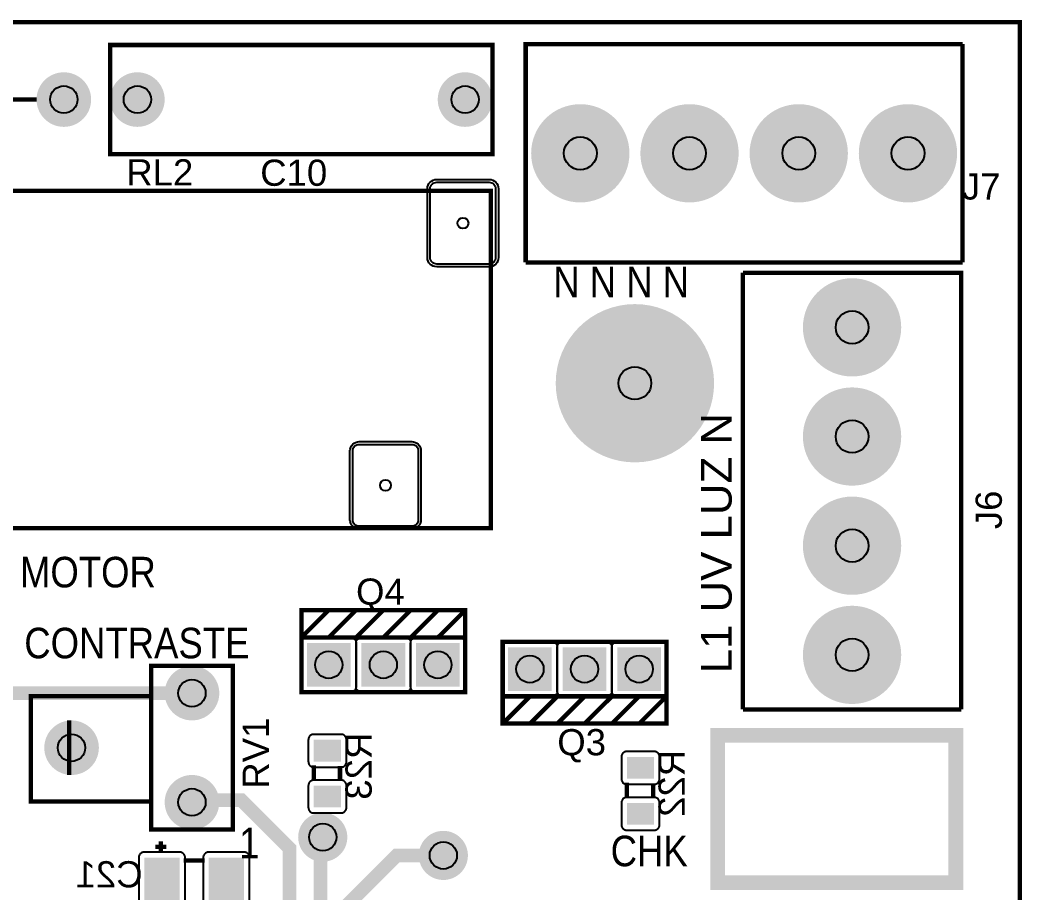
# Model space of a CAD drawing. Header units: inches. Extents: x -2.14 to 2.14, y -2.06 to 2.06.
# Drawn here: x 0.309 to 2.144, y 0.458 to 2.057 of the extents above; entities that cross this region are included whole.
import ezdxf

# ---------------------------------------------------------------- set-up
doc = ezdxf.new("R2010")
doc.units = ezdxf.units.IN
doc.layers.get('0').update_dxf_attribs({"linetype": 'CONTINUOUS'})

# ---------------------------------------------------------------- blocks, each defined once
blk = doc.blocks.new('RPAD')
blk.add_trace([(-0.5, -0.5), (-0.5, 0.5), (0.5, -0.5), (0.5, 0.5)])
blk = doc.blocks.new('EPAD')
at = {"const_width": 0.5}
blk.add_lwpolyline([(-0.25, 0, 1), (0.25, 0, 1)], format="xyb", close=True, dxfattribs=at)

msp = doc.modelspace()

# ---------------------------------------------------------------- linework, layer by layer
for points, const_width in [([(-1.978346, -2.05315), (2.139764, -2.05315), (2.139764, 2.05315), (-1.978346, 2.05315), (-1.978346, -2.05315)], 0.008), ([(-1.978346, -2.05315), (2.139764, -2.05315), (2.139764, 2.05315), (-1.978346, 2.05315), (-1.978346, -2.05315)], 0.008), ([(-1.978346, -2.05315), (2.139764, -2.05315), (2.139764, 2.05315), (-1.978346, 2.05315), (-1.978346, -2.05315)], 0.008), ([(0.474016, 1.811417), (1.174016, 1.811417), (1.174016, 2.011417), (0.474016, 2.011417), (0.474016, 1.811417)], 0.008), ([(0.474016, 1.811417), (1.174016, 1.811417), (1.174016, 2.011417), (0.474016, 2.011417), (0.474016, 1.811417)], 0.008), ([(0.474016, 1.811417), (1.174016, 1.811417), (1.174016, 2.011417), (0.474016, 2.011417), (0.474016, 1.811417)], 0.008), ([(1.235039, 1.612992), (1.235039, 2.012992), (2.035039, 2.012992)], 0.008), ([(1.235039, 1.612992), (1.235039, 2.012992), (2.035039, 2.012992)], 0.008), ([(1.235039, 1.612992), (1.235039, 2.012992), (2.035039, 2.012992)], 0.008), ([(2.035039, 1.612992), (2.035039, 2.012992)], 0.008), ([(2.035039, 1.612992), (2.035039, 2.012992)], 0.008), ([(2.035039, 1.612992), (2.035039, 2.012992)], 0.008), ([(0.33937, 1.911417), (0.28937, 1.911417)], 0.008), ([(0.33937, 1.911417), (0.28937, 1.911417)], 0.008), ([(0.33937, 1.911417), (0.28937, 1.911417)], 0.008), ([(-0.009843, 1.125984), (1.17126, 1.125984), (1.17126, 1.744094), (-0.009843, 1.744094), (-0.009843, 1.125984)], 0.008), ([(-0.009843, 1.125984), (1.17126, 1.125984), (1.17126, 1.744094), (-0.009843, 1.744094), (-0.009843, 1.125984)], 0.008), ([(-0.009843, 1.125984), (1.17126, 1.125984), (1.17126, 1.744094), (-0.009843, 1.744094), (-0.009843, 1.125984)], 0.008), ([(2.035039, 1.612992), (1.235039, 1.612992)], 0.008), ([(2.035039, 1.612992), (1.235039, 1.612992)], 0.008), ([(2.035039, 1.612992), (1.235039, 1.612992)], 0.008), ([(1.632677, 1.594094), (2.032677, 1.594094), (2.032677, 0.794094)], 0.008), ([(1.632677, 0.794094), (1.632677, 1.594094)], 0.008), ([(1.632677, 1.594094), (2.032677, 1.594094), (2.032677, 0.794094)], 0.008), ([(1.632677, 0.794094), (1.632677, 1.594094)], 0.008), ([(1.632677, 1.594094), (2.032677, 1.594094), (2.032677, 0.794094)], 0.008), ([(1.632677, 0.794094), (1.632677, 1.594094)], 0.008), ([(0.824409, 0.925984), (0.824409, 0.975984), (1.124409, 0.975984), (1.124409, 0.925984)], 0.008), ([(0.824409, 0.925984), (0.874409, 0.975984)], 0.008), ([(0.824409, 0.925984), (0.824409, 0.975984), (1.124409, 0.975984), (1.124409, 0.925984)], 0.008), ([(0.824409, 0.925984), (0.874409, 0.975984)], 0.008), ([(0.824409, 0.925984), (0.824409, 0.975984), (1.124409, 0.975984), (1.124409, 0.925984)], 0.008), ([(0.824409, 0.925984), (0.874409, 0.975984)], 0.008), ([(0.874409, 0.925984), (0.924409, 0.975984)], 0.008), ([(0.874409, 0.925984), (0.924409, 0.975984)], 0.008), ([(0.874409, 0.925984), (0.924409, 0.975984)], 0.008), ([(0.924409, 0.925984), (0.974409, 0.975984)], 0.008), ([(0.924409, 0.925984), (0.974409, 0.975984)], 0.008), ([(0.924409, 0.925984), (0.974409, 0.975984)], 0.008), ([(0.974409, 0.925984), (1.024409, 0.975984)], 0.008), ([(0.974409, 0.925984), (1.024409, 0.975984)], 0.008), ([(0.974409, 0.925984), (1.024409, 0.975984)], 0.008), ([(1.024409, 0.925984), (1.074409, 0.975984)], 0.008), ([(1.024409, 0.925984), (1.074409, 0.975984)], 0.008), ([(1.024409, 0.925984), (1.074409, 0.975984)], 0.008), ([(1.074409, 0.925984), (1.124409, 0.975984)], 0.008), ([(1.074409, 0.925984), (1.124409, 0.975984)], 0.008), ([(1.074409, 0.925984), (1.124409, 0.975984)], 0.008), ([(0.824409, 0.825984), (1.124409, 0.825984), (1.124409, 0.925984), (0.824409, 0.925984), (0.824409, 0.825984)], 0.008), ([(0.824409, 0.825984), (1.124409, 0.825984), (1.124409, 0.925984), (0.824409, 0.925984), (0.824409, 0.825984)], 0.008), ([(0.824409, 0.825984), (1.124409, 0.825984), (1.124409, 0.925984), (0.824409, 0.925984), (0.824409, 0.825984)], 0.008), ([(1.192913, 0.81811), (1.492913, 0.81811), (1.492913, 0.91811), (1.192913, 0.91811), (1.192913, 0.81811)], 0.008), ([(1.192913, 0.81811), (1.492913, 0.81811), (1.492913, 0.91811), (1.192913, 0.91811), (1.192913, 0.81811)], 0.008), ([(1.192913, 0.81811), (1.492913, 0.81811), (1.492913, 0.91811), (1.192913, 0.91811), (1.192913, 0.81811)], 0.008), ([(0.549016, 0.574016), (0.699016, 0.574016), (0.699016, 0.874016), (0.549016, 0.874016), (0.549016, 0.574016)], 0.008), ([(0.549016, 0.574016), (0.699016, 0.574016), (0.699016, 0.874016), (0.549016, 0.874016), (0.549016, 0.574016)], 0.008), ([(0.549016, 0.574016), (0.699016, 0.574016), (0.699016, 0.874016), (0.549016, 0.874016), (0.549016, 0.574016)], 0.008), ([(-1.009843, 0.48622), (-0.672047, 0.824016), (0.624016, 0.824016)], 0.025), ([(0.32874, 0.625591), (0.549213, 0.625591), (0.549213, 0.818504), (0.32874, 0.818504), (0.32874, 0.625591)], 0.008), ([(0.32874, 0.625591), (0.549213, 0.625591), (0.549213, 0.818504), (0.32874, 0.818504), (0.32874, 0.625591)], 0.008), ([(0.32874, 0.625591), (0.549213, 0.625591), (0.549213, 0.818504), (0.32874, 0.818504), (0.32874, 0.625591)], 0.008), ([(1.492913, 0.81811), (1.492913, 0.76811), (1.192913, 0.76811), (1.192913, 0.81811)], 0.008), ([(1.242913, 0.81811), (1.192913, 0.76811)], 0.008), ([(1.492913, 0.81811), (1.492913, 0.76811), (1.192913, 0.76811), (1.192913, 0.81811)], 0.008), ([(1.242913, 0.81811), (1.192913, 0.76811)], 0.008), ([(1.492913, 0.81811), (1.492913, 0.76811), (1.192913, 0.76811), (1.192913, 0.81811)], 0.008), ([(1.242913, 0.81811), (1.192913, 0.76811)], 0.008), ([(1.292913, 0.81811), (1.242913, 0.76811)], 0.008), ([(1.292913, 0.81811), (1.242913, 0.76811)], 0.008), ([(1.292913, 0.81811), (1.242913, 0.76811)], 0.008), ([(1.342913, 0.81811), (1.292913, 0.76811)], 0.008), ([(1.342913, 0.81811), (1.292913, 0.76811)], 0.008), ([(1.342913, 0.81811), (1.292913, 0.76811)], 0.008), ([(1.392913, 0.81811), (1.342913, 0.76811)], 0.008), ([(1.392913, 0.81811), (1.342913, 0.76811)], 0.008), ([(1.392913, 0.81811), (1.342913, 0.76811)], 0.008), ([(1.442913, 0.81811), (1.392913, 0.76811)], 0.008), ([(1.442913, 0.81811), (1.392913, 0.76811)], 0.008), ([(1.442913, 0.81811), (1.392913, 0.76811)], 0.008), ([(1.492913, 0.81811), (1.442913, 0.76811)], 0.008), ([(1.492913, 0.81811), (1.442913, 0.76811)], 0.008), ([(1.492913, 0.81811), (1.442913, 0.76811)], 0.008), ([(1.632677, 0.794094), (2.032677, 0.794094)], 0.008), ([(1.632677, 0.794094), (2.032677, 0.794094)], 0.008), ([(1.632677, 0.794094), (2.032677, 0.794094)], 0.008), ([(0.399016, 0.674016), (0.399016, 0.774016)], 0.008), ([(0.399016, 0.674016), (0.399016, 0.774016)], 0.008), ([(0.399016, 0.674016), (0.399016, 0.774016)], 0.008), ([(1.586654, 0.47685), (2.022654, 0.47685), (2.022654, 0.74685), (1.586654, 0.74685), (1.586654, 0.47685)], 0.027), ([(1.586654, 0.47685), (2.022654, 0.47685), (2.022654, 0.74685), (1.586654, 0.74685), (1.586654, 0.47685)], 0.027), ([(1.586654, 0.47685), (2.022654, 0.47685), (2.022654, 0.74685), (1.586654, 0.74685), (1.586654, 0.47685)], 0.027), ([(0.847047, 0.663504), (0.847047, 0.691504)], 0.008), ([(0.847047, 0.663504), (0.847047, 0.691504)], 0.008), ([(0.847047, 0.663504), (0.847047, 0.691504)], 0.008), ([(0.895047, 0.663504), (0.895047, 0.690504)], 0.008), ([(0.895047, 0.663504), (0.895047, 0.690504)], 0.008), ([(0.895047, 0.663504), (0.895047, 0.690504)], 0.008), ([(1.420276, 0.632008), (1.420276, 0.660008)], 0.008), ([(1.420276, 0.632008), (1.420276, 0.660008)], 0.008), ([(1.420276, 0.632008), (1.420276, 0.660008)], 0.008), ([(1.468276, 0.632008), (1.468276, 0.659008)], 0.008), ([(1.468276, 0.632008), (1.468276, 0.659008)], 0.008), ([(1.468276, 0.632008), (1.468276, 0.659008)], 0.008), ([(-0.383071, -0.106693), (-0.383071, 0.065748), (-0.231992, 0.216827), (0.693204, 0.216827), (0.802704, 0.326326), (0.802704, 0.539816), (0.714567, 0.627953), (0.627953, 0.627953), (0.624016, 0.624016)], 0.025), ([(0.116929, -0.106693), (0.116929, -0.009055), (0.277559, 0.151575), (0.690944, 0.151575), (0.859268, 0.319898), (0.859268, 0.555884), (0.863435, 0.560051)], 0.025), ([(0.567008, 0.532598), (0.567008, 0.552598)], 0.008), ([(0.567008, 0.532598), (0.567008, 0.552598)], 0.008), ([(0.567008, 0.532598), (0.567008, 0.552598)], 0.008), ([(1.084268, 0.526717), (0.999158, 0.526717), (0.90748, 0.435039), (0.90748, 0.30618), (0.698852, 0.097551), (0.315519, 0.097551), (0.216929, -0.001038), (0.216929, -0.106693)], 0.025), ([(0.577008, 0.542598), (0.557008, 0.542598)], 0.008), ([(0.577008, 0.542598), (0.557008, 0.542598)], 0.008), ([(0.577008, 0.542598), (0.557008, 0.542598)], 0.008), ([(0.647008, 0.517598), (0.609008, 0.517598)], 0.008), ([(0.647008, 0.517598), (0.609008, 0.517598)], 0.008), ([(0.647008, 0.517598), (0.609008, 0.517598)], 0.008)]:
    msp.add_lwpolyline(points, dxfattribs=dict(const_width=const_width))
for points in [[(1.072079, 1.765039), (1.168079, 1.765039), (1.171555, 1.764701), (1.174769, 1.763728), (1.17766, 1.762182), (1.180165, 1.760125), (1.182221, 1.75762), (1.183767, 1.75473), (1.184741, 1.751515), (1.185079, 1.748039), (1.185079, 1.622039), (1.184741, 1.618563), (1.183767, 1.615349), (1.182221, 1.612458), (1.180165, 1.609954), (1.17766, 1.607897), (1.174769, 1.606351), (1.171555, 1.605378), (1.168079, 1.605039), (1.072079, 1.605039), (1.068603, 1.605378), (1.065389, 1.606351), (1.062498, 1.607897), (1.059993, 1.609954), (1.057936, 1.612458), (1.05639, 1.615349), (1.055417, 1.618563), (1.055079, 1.622039), (1.055079, 1.748039), (1.055417, 1.751515), (1.05639, 1.75473), (1.057936, 1.75762), (1.059993, 1.760125), (1.062498, 1.762182), (1.065389, 1.763728), (1.068603, 1.764701), (1.072079, 1.765039)], [(1.072079, 1.760039), (1.168079, 1.760039), (1.170532, 1.759801), (1.172802, 1.759114), (1.174842, 1.758022), (1.17661, 1.75657), (1.178061, 1.754802), (1.179153, 1.752762), (1.17984, 1.750493), (1.180079, 1.748039), (1.180079, 1.622039), (1.17984, 1.619586), (1.179153, 1.617317), (1.178061, 1.615276), (1.17661, 1.613508), (1.174842, 1.612056), (1.172802, 1.610965), (1.170532, 1.610278), (1.168079, 1.610039), (1.072079, 1.610039), (1.069625, 1.610278), (1.067356, 1.610965), (1.065316, 1.612056), (1.063548, 1.613508), (1.062096, 1.615276), (1.061005, 1.617317), (1.060318, 1.619586), (1.060079, 1.622039), (1.060079, 1.748039), (1.060318, 1.750493), (1.061005, 1.752762), (1.062096, 1.754802), (1.063548, 1.75657), (1.065316, 1.758022), (1.067356, 1.759114), (1.069625, 1.759801), (1.072079, 1.760039)], [(0.930346, 1.284724), (1.026346, 1.284724), (1.029822, 1.284386), (1.033037, 1.283413), (1.035928, 1.281867), (1.038432, 1.27981), (1.040489, 1.277306), (1.042035, 1.274415), (1.043008, 1.2712), (1.043346, 1.267724), (1.043346, 1.141724), (1.043008, 1.138248), (1.042035, 1.135034), (1.040489, 1.132143), (1.038432, 1.129639), (1.035928, 1.127582), (1.033037, 1.126036), (1.029822, 1.125063), (1.026346, 1.124724), (0.930346, 1.124724), (0.92687, 1.125063), (0.923656, 1.126036), (0.920765, 1.127582), (0.918261, 1.129639), (0.916204, 1.132143), (0.914658, 1.135034), (0.913685, 1.138248), (0.913346, 1.141724), (0.913346, 1.267724), (0.913685, 1.2712), (0.914658, 1.274415), (0.916204, 1.277306), (0.918261, 1.27981), (0.920765, 1.281867), (0.923656, 1.283413), (0.92687, 1.284386), (0.930346, 1.284724)], [(0.930346, 1.279724), (1.026346, 1.279724), (1.0288, 1.279486), (1.031069, 1.278799), (1.033109, 1.277707), (1.034878, 1.276256), (1.036329, 1.274487), (1.03742, 1.272447), (1.038107, 1.270178), (1.038346, 1.267724), (1.038346, 1.141724), (1.038107, 1.139271), (1.03742, 1.137002), (1.036329, 1.134961), (1.034878, 1.133193), (1.033109, 1.131741), (1.031069, 1.13065), (1.0288, 1.129963), (1.026346, 1.129724), (0.930346, 1.129724), (0.927893, 1.129963), (0.925624, 1.13065), (0.923583, 1.131741), (0.921815, 1.133193), (0.920364, 1.134961), (0.919272, 1.137002), (0.918585, 1.139271), (0.918346, 1.141724), (0.918346, 1.267724), (0.918585, 1.270178), (0.919272, 1.272447), (0.920364, 1.274487), (0.921815, 1.276256), (0.923583, 1.277707), (0.925624, 1.278799), (0.927893, 1.279486), (0.930346, 1.279724)], [(0.834409, 0.925984), (0.914409, 0.925984), (0.915449, 0.925934), (0.916454, 0.925785), (0.917421, 0.925543), (0.918345, 0.925213), (0.919221, 0.924798), (0.920045, 0.924303), (0.920813, 0.923734), (0.921519, 0.923094), (0.922159, 0.922387), (0.922728, 0.92162), (0.923223, 0.920796), (0.923638, 0.91992), (0.923969, 0.918996), (0.924211, 0.918029), (0.924359, 0.917024), (0.924409, 0.915984), (0.924409, 0.835984), (0.924359, 0.834945), (0.924211, 0.83394), (0.923969, 0.832973), (0.923638, 0.832049), (0.923223, 0.831172), (0.922728, 0.830348), (0.922159, 0.829581), (0.921519, 0.828875), (0.920813, 0.828235), (0.920045, 0.827665), (0.919221, 0.82717), (0.918345, 0.826756), (0.917421, 0.826425), (0.916454, 0.826183), (0.915449, 0.826035), (0.914409, 0.825984), (0.834409, 0.825984), (0.83337, 0.826035), (0.832365, 0.826183), (0.831398, 0.826425), (0.830474, 0.826756), (0.829598, 0.82717), (0.828774, 0.827665), (0.828006, 0.828235), (0.8273, 0.828875), (0.82666, 0.829581), (0.826091, 0.830348), (0.825596, 0.831172), (0.825181, 0.832049), (0.82485, 0.832973), (0.824608, 0.83394), (0.82446, 0.834945), (0.824409, 0.835984), (0.824409, 0.915984), (0.82446, 0.917024), (0.824608, 0.918029), (0.82485, 0.918996), (0.825181, 0.91992), (0.825596, 0.920796), (0.826091, 0.92162), (0.82666, 0.922387), (0.8273, 0.923094), (0.828006, 0.923734), (0.828774, 0.924303), (0.829598, 0.924798), (0.830474, 0.925213), (0.831398, 0.925543), (0.832365, 0.925785), (0.83337, 0.925934), (0.834409, 0.925984)], [(0.934409, 0.925984), (1.014409, 0.925984), (1.015449, 0.925934), (1.016454, 0.925785), (1.017421, 0.925543), (1.018345, 0.925213), (1.019221, 0.924798), (1.020045, 0.924303), (1.020813, 0.923734), (1.021519, 0.923094), (1.022159, 0.922387), (1.022728, 0.92162), (1.023223, 0.920796), (1.023638, 0.91992), (1.023969, 0.918996), (1.024211, 0.918029), (1.024359, 0.917024), (1.024409, 0.915984), (1.024409, 0.835984), (1.024359, 0.834945), (1.024211, 0.83394), (1.023969, 0.832973), (1.023638, 0.832049), (1.023223, 0.831172), (1.022728, 0.830348), (1.022159, 0.829581), (1.021519, 0.828875), (1.020813, 0.828235), (1.020045, 0.827665), (1.019221, 0.82717), (1.018345, 0.826756), (1.017421, 0.826425), (1.016454, 0.826183), (1.015449, 0.826035), (1.014409, 0.825984), (0.934409, 0.825984), (0.93337, 0.826035), (0.932365, 0.826183), (0.931398, 0.826425), (0.930474, 0.826756), (0.929598, 0.82717), (0.928774, 0.827665), (0.928006, 0.828235), (0.9273, 0.828875), (0.92666, 0.829581), (0.926091, 0.830348), (0.925596, 0.831172), (0.925181, 0.832049), (0.92485, 0.832973), (0.924608, 0.83394), (0.92446, 0.834945), (0.924409, 0.835984), (0.924409, 0.915984), (0.92446, 0.917024), (0.924608, 0.918029), (0.92485, 0.918996), (0.925181, 0.91992), (0.925596, 0.920796), (0.926091, 0.92162), (0.92666, 0.922387), (0.9273, 0.923094), (0.928006, 0.923734), (0.928774, 0.924303), (0.929598, 0.924798), (0.930474, 0.925213), (0.931398, 0.925543), (0.932365, 0.925785), (0.93337, 0.925934), (0.934409, 0.925984)], [(1.034409, 0.925984), (1.114409, 0.925984), (1.115449, 0.925934), (1.116454, 0.925785), (1.117421, 0.925543), (1.118345, 0.925213), (1.119221, 0.924798), (1.120045, 0.924303), (1.120813, 0.923734), (1.121519, 0.923094), (1.122159, 0.922387), (1.122728, 0.92162), (1.123223, 0.920796), (1.123638, 0.91992), (1.123969, 0.918996), (1.124211, 0.918029), (1.124359, 0.917024), (1.124409, 0.915984), (1.124409, 0.835984), (1.124359, 0.834945), (1.124211, 0.83394), (1.123969, 0.832973), (1.123638, 0.832049), (1.123223, 0.831172), (1.122728, 0.830348), (1.122159, 0.829581), (1.121519, 0.828875), (1.120813, 0.828235), (1.120045, 0.827665), (1.119221, 0.82717), (1.118345, 0.826756), (1.117421, 0.826425), (1.116454, 0.826183), (1.115449, 0.826035), (1.114409, 0.825984), (1.034409, 0.825984), (1.03337, 0.826035), (1.032365, 0.826183), (1.031398, 0.826425), (1.030474, 0.826756), (1.029598, 0.82717), (1.028774, 0.827665), (1.028006, 0.828235), (1.0273, 0.828875), (1.02666, 0.829581), (1.026091, 0.830348), (1.025596, 0.831172), (1.025181, 0.832049), (1.02485, 0.832973), (1.024608, 0.83394), (1.02446, 0.834945), (1.024409, 0.835984), (1.024409, 0.915984), (1.02446, 0.917024), (1.024608, 0.918029), (1.02485, 0.918996), (1.025181, 0.91992), (1.025596, 0.920796), (1.026091, 0.92162), (1.02666, 0.922387), (1.0273, 0.923094), (1.028006, 0.923734), (1.028774, 0.924303), (1.029598, 0.924798), (1.030474, 0.925213), (1.031398, 0.925543), (1.032365, 0.925785), (1.03337, 0.925934), (1.034409, 0.925984)], [(1.282913, 0.81811), (1.202913, 0.81811), (1.201874, 0.818161), (1.200869, 0.818309), (1.199902, 0.818551), (1.198978, 0.818882), (1.198102, 0.819296), (1.197278, 0.819791), (1.19651, 0.820361), (1.195804, 0.821001), (1.195164, 0.821707), (1.194594, 0.822474), (1.1941, 0.823298), (1.193685, 0.824175), (1.193354, 0.825099), (1.193112, 0.826066), (1.192964, 0.827071), (1.192913, 0.82811), (1.192913, 0.90811), (1.192964, 0.90915), (1.193112, 0.910155), (1.193354, 0.911122), (1.193685, 0.912046), (1.1941, 0.912922), (1.194594, 0.913746), (1.195164, 0.914513), (1.195804, 0.91522), (1.19651, 0.91586), (1.197278, 0.916429), (1.198102, 0.916924), (1.198978, 0.917339), (1.199902, 0.917669), (1.200869, 0.917911), (1.201874, 0.91806), (1.202913, 0.91811), (1.282913, 0.91811), (1.283953, 0.91806), (1.284958, 0.917911), (1.285925, 0.917669), (1.286849, 0.917339), (1.287725, 0.916924), (1.288549, 0.916429), (1.289317, 0.91586), (1.290023, 0.91522), (1.290663, 0.914513), (1.291232, 0.913746), (1.291727, 0.912922), (1.292142, 0.912046), (1.292472, 0.911122), (1.292715, 0.910155), (1.292863, 0.90915), (1.292913, 0.90811), (1.292913, 0.82811), (1.292863, 0.827071), (1.292715, 0.826066), (1.292472, 0.825099), (1.292142, 0.824175), (1.291727, 0.823298), (1.291232, 0.822474), (1.290663, 0.821707), (1.290023, 0.821001), (1.289317, 0.820361), (1.288549, 0.819791), (1.287725, 0.819296), (1.286849, 0.818882), (1.285925, 0.818551), (1.284958, 0.818309), (1.283953, 0.818161), (1.282913, 0.81811)], [(1.382913, 0.81811), (1.302913, 0.81811), (1.301874, 0.818161), (1.300869, 0.818309), (1.299902, 0.818551), (1.298978, 0.818882), (1.298102, 0.819296), (1.297278, 0.819791), (1.29651, 0.820361), (1.295804, 0.821001), (1.295164, 0.821707), (1.294594, 0.822474), (1.2941, 0.823298), (1.293685, 0.824175), (1.293354, 0.825099), (1.293112, 0.826066), (1.292964, 0.827071), (1.292913, 0.82811), (1.292913, 0.90811), (1.292964, 0.90915), (1.293112, 0.910155), (1.293354, 0.911122), (1.293685, 0.912046), (1.2941, 0.912922), (1.294594, 0.913746), (1.295164, 0.914513), (1.295804, 0.91522), (1.29651, 0.91586), (1.297278, 0.916429), (1.298102, 0.916924), (1.298978, 0.917339), (1.299902, 0.917669), (1.300869, 0.917911), (1.301874, 0.91806), (1.302913, 0.91811), (1.382913, 0.91811), (1.383953, 0.91806), (1.384958, 0.917911), (1.385925, 0.917669), (1.386849, 0.917339), (1.387725, 0.916924), (1.388549, 0.916429), (1.389317, 0.91586), (1.390023, 0.91522), (1.390663, 0.914513), (1.391232, 0.913746), (1.391727, 0.912922), (1.392142, 0.912046), (1.392472, 0.911122), (1.392715, 0.910155), (1.392863, 0.90915), (1.392913, 0.90811), (1.392913, 0.82811), (1.392863, 0.827071), (1.392715, 0.826066), (1.392472, 0.825099), (1.392142, 0.824175), (1.391727, 0.823298), (1.391232, 0.822474), (1.390663, 0.821707), (1.390023, 0.821001), (1.389317, 0.820361), (1.388549, 0.819791), (1.387725, 0.819296), (1.386849, 0.818882), (1.385925, 0.818551), (1.384958, 0.818309), (1.383953, 0.818161), (1.382913, 0.81811)], [(1.482913, 0.81811), (1.402913, 0.81811), (1.401874, 0.818161), (1.400869, 0.818309), (1.399902, 0.818551), (1.398978, 0.818882), (1.398102, 0.819296), (1.397278, 0.819791), (1.39651, 0.820361), (1.395804, 0.821001), (1.395164, 0.821707), (1.394594, 0.822474), (1.3941, 0.823298), (1.393685, 0.824175), (1.393354, 0.825099), (1.393112, 0.826066), (1.392964, 0.827071), (1.392913, 0.82811), (1.392913, 0.90811), (1.392964, 0.90915), (1.393112, 0.910155), (1.393354, 0.911122), (1.393685, 0.912046), (1.3941, 0.912922), (1.394594, 0.913746), (1.395164, 0.914513), (1.395804, 0.91522), (1.39651, 0.91586), (1.397278, 0.916429), (1.398102, 0.916924), (1.398978, 0.917339), (1.399902, 0.917669), (1.400869, 0.917911), (1.401874, 0.91806), (1.402913, 0.91811), (1.482913, 0.91811), (1.483953, 0.91806), (1.484958, 0.917911), (1.485925, 0.917669), (1.486849, 0.917339), (1.487725, 0.916924), (1.488549, 0.916429), (1.489317, 0.91586), (1.490023, 0.91522), (1.490663, 0.914513), (1.491232, 0.913746), (1.491727, 0.912922), (1.492142, 0.912046), (1.492472, 0.911122), (1.492715, 0.910155), (1.492863, 0.90915), (1.492913, 0.90811), (1.492913, 0.82811), (1.492863, 0.827071), (1.492715, 0.826066), (1.492472, 0.825099), (1.492142, 0.824175), (1.491727, 0.823298), (1.491232, 0.822474), (1.490663, 0.821707), (1.490023, 0.821001), (1.489317, 0.820361), (1.488549, 0.819791), (1.487725, 0.819296), (1.486849, 0.818882), (1.485925, 0.818551), (1.484958, 0.818309), (1.483953, 0.818161), (1.482913, 0.81811)], [(0.907047, 0.698504), (0.907047, 0.738504), (0.906997, 0.739543), (0.906848, 0.740548), (0.906606, 0.741515), (0.906276, 0.742439), (0.905861, 0.743316), (0.905366, 0.74414), (0.904797, 0.744907), (0.904157, 0.745613), (0.90345, 0.746254), (0.902683, 0.746823), (0.901859, 0.747317), (0.900983, 0.747732), (0.900059, 0.748063), (0.899092, 0.748305), (0.898087, 0.748454), (0.897047, 0.748504), (0.847047, 0.748504), (0.846008, 0.748454), (0.845003, 0.748305), (0.844036, 0.748063), (0.843112, 0.747732), (0.842235, 0.747317), (0.841411, 0.746823), (0.840644, 0.746254), (0.839938, 0.745613), (0.839298, 0.744907), (0.838728, 0.74414), (0.838233, 0.743316), (0.837819, 0.742439), (0.837488, 0.741515), (0.837246, 0.740548), (0.837098, 0.739543), (0.837047, 0.738504), (0.837047, 0.698504), (0.837098, 0.697465), (0.837246, 0.696459), (0.837488, 0.695493), (0.837819, 0.694569), (0.838233, 0.693692), (0.838728, 0.692868), (0.839298, 0.6921), (0.839938, 0.691394), (0.840644, 0.690754), (0.841411, 0.690185), (0.842235, 0.689691), (0.843112, 0.689276), (0.844036, 0.688945), (0.845003, 0.688703), (0.846008, 0.688554), (0.847047, 0.688504), (0.897047, 0.688504), (0.898087, 0.688554), (0.899092, 0.688703), (0.900059, 0.688945), (0.900983, 0.689276), (0.901859, 0.689691), (0.902683, 0.690185), (0.90345, 0.690754), (0.904157, 0.691394), (0.904797, 0.6921), (0.905366, 0.692868), (0.905861, 0.693692), (0.906276, 0.694569), (0.906606, 0.695493), (0.906848, 0.696459), (0.906997, 0.697465), (0.907047, 0.698504)], [(1.480276, 0.667008), (1.480276, 0.707008), (1.480225, 0.708047), (1.480077, 0.709052), (1.479835, 0.710019), (1.479504, 0.710943), (1.479089, 0.71182), (1.478594, 0.712644), (1.478025, 0.713411), (1.477385, 0.714117), (1.476679, 0.714757), (1.475911, 0.715327), (1.475087, 0.715821), (1.474211, 0.716236), (1.473287, 0.716567), (1.47232, 0.716809), (1.471315, 0.716957), (1.470276, 0.717008), (1.420276, 0.717008), (1.419236, 0.716957), (1.418231, 0.716809), (1.417264, 0.716567), (1.41634, 0.716236), (1.415464, 0.715821), (1.41464, 0.715327), (1.413872, 0.714757), (1.413166, 0.714117), (1.412526, 0.713411), (1.411957, 0.712644), (1.411462, 0.71182), (1.411047, 0.710943), (1.410717, 0.710019), (1.410474, 0.709052), (1.410326, 0.708047), (1.410276, 0.707008), (1.410276, 0.667008), (1.410326, 0.665969), (1.410474, 0.664963), (1.410717, 0.663996), (1.411047, 0.663072), (1.411462, 0.662196), (1.411957, 0.661372), (1.412526, 0.660604), (1.413166, 0.659898), (1.413872, 0.659258), (1.41464, 0.658689), (1.415464, 0.658194), (1.41634, 0.65778), (1.417264, 0.657449), (1.418231, 0.657207), (1.419236, 0.657058), (1.420276, 0.657008), (1.470276, 0.657008), (1.471315, 0.657058), (1.47232, 0.657207), (1.473287, 0.657449), (1.474211, 0.65778), (1.475087, 0.658194), (1.475911, 0.658689), (1.476679, 0.659258), (1.477385, 0.659898), (1.478025, 0.660604), (1.478594, 0.661372), (1.479089, 0.662196), (1.479504, 0.663072), (1.479835, 0.663996), (1.480077, 0.664963), (1.480225, 0.665969), (1.480276, 0.667008)], [(0.907047, 0.614504), (0.907047, 0.654504), (0.906997, 0.655543), (0.906848, 0.656548), (0.906606, 0.657515), (0.906276, 0.658439), (0.905861, 0.659316), (0.905366, 0.66014), (0.904797, 0.660907), (0.904157, 0.661613), (0.90345, 0.662254), (0.902683, 0.662823), (0.901859, 0.663317), (0.900983, 0.663732), (0.900059, 0.664063), (0.899092, 0.664305), (0.898087, 0.664454), (0.897047, 0.664504), (0.847047, 0.664504), (0.846008, 0.664454), (0.845003, 0.664305), (0.844036, 0.664063), (0.843112, 0.663732), (0.842235, 0.663317), (0.841411, 0.662823), (0.840644, 0.662254), (0.839938, 0.661613), (0.839298, 0.660907), (0.838728, 0.66014), (0.838233, 0.659316), (0.837819, 0.658439), (0.837488, 0.657515), (0.837246, 0.656548), (0.837098, 0.655543), (0.837047, 0.654504), (0.837047, 0.614504), (0.837098, 0.613465), (0.837246, 0.612459), (0.837488, 0.611493), (0.837819, 0.610569), (0.838233, 0.609692), (0.838728, 0.608868), (0.839298, 0.6081), (0.839938, 0.607394), (0.840644, 0.606754), (0.841411, 0.606185), (0.842235, 0.605691), (0.843112, 0.605276), (0.844036, 0.604945), (0.845003, 0.604703), (0.846008, 0.604554), (0.847047, 0.604504), (0.897047, 0.604504), (0.898087, 0.604554), (0.899092, 0.604703), (0.900059, 0.604945), (0.900983, 0.605276), (0.901859, 0.605691), (0.902683, 0.606185), (0.90345, 0.606754), (0.904157, 0.607394), (0.904797, 0.6081), (0.905366, 0.608868), (0.905861, 0.609692), (0.906276, 0.610569), (0.906606, 0.611493), (0.906848, 0.612459), (0.906997, 0.613465), (0.907047, 0.614504)], [(1.480276, 0.583008), (1.480276, 0.623008), (1.480225, 0.624047), (1.480077, 0.625052), (1.479835, 0.626019), (1.479504, 0.626943), (1.479089, 0.62782), (1.478594, 0.628644), (1.478025, 0.629411), (1.477385, 0.630117), (1.476679, 0.630757), (1.475911, 0.631327), (1.475087, 0.631821), (1.474211, 0.632236), (1.473287, 0.632567), (1.47232, 0.632809), (1.471315, 0.632957), (1.470276, 0.633008), (1.420276, 0.633008), (1.419236, 0.632957), (1.418231, 0.632809), (1.417264, 0.632567), (1.41634, 0.632236), (1.415464, 0.631821), (1.41464, 0.631327), (1.413872, 0.630757), (1.413166, 0.630117), (1.412526, 0.629411), (1.411957, 0.628644), (1.411462, 0.62782), (1.411047, 0.626943), (1.410717, 0.626019), (1.410474, 0.625052), (1.410326, 0.624047), (1.410276, 0.623008), (1.410276, 0.583008), (1.410326, 0.581969), (1.410474, 0.580963), (1.410717, 0.579996), (1.411047, 0.579072), (1.411462, 0.578196), (1.411957, 0.577372), (1.412526, 0.576604), (1.413166, 0.575898), (1.413872, 0.575258), (1.41464, 0.574689), (1.415464, 0.574194), (1.41634, 0.57378), (1.417264, 0.573449), (1.418231, 0.573207), (1.419236, 0.573058), (1.420276, 0.573008), (1.470276, 0.573008), (1.471315, 0.573058), (1.47232, 0.573207), (1.473287, 0.573449), (1.474211, 0.57378), (1.475087, 0.574194), (1.475911, 0.574689), (1.476679, 0.575258), (1.477385, 0.575898), (1.478025, 0.576604), (1.478594, 0.577372), (1.479089, 0.578196), (1.479504, 0.579072), (1.479835, 0.579996), (1.480077, 0.580963), (1.480225, 0.581969), (1.480276, 0.583008)]]:
    msp.add_lwpolyline(points, close=True)
for points in [[(0.611508, 0.402598), (0.611508, 0.522598), (0.611457, 0.523638), (0.611309, 0.524643), (0.611067, 0.52561), (0.610736, 0.526534), (0.610321, 0.52741), (0.609827, 0.528234), (0.609257, 0.529002), (0.608617, 0.529708), (0.607911, 0.530348), (0.607144, 0.530917), (0.60632, 0.531412), (0.605443, 0.531827), (0.604519, 0.532157), (0.603552, 0.5324), (0.602547, 0.532548), (0.601508, 0.532598), (0.601508, 0.532598), (0.536508, 0.532598), (0.535469, 0.532548), (0.534463, 0.5324), (0.533496, 0.532157), (0.532572, 0.531827), (0.531696, 0.531412), (0.530872, 0.530917), (0.530104, 0.530348), (0.529398, 0.529708), (0.528758, 0.529002), (0.528189, 0.528234), (0.527694, 0.52741), (0.52728, 0.526534), (0.526949, 0.52561), (0.526707, 0.524643), (0.526558, 0.523638), (0.526508, 0.522598), (0.526508, 0.402598)], [(0.729508, 0.402598), (0.729508, 0.522598), (0.729457, 0.523638), (0.729309, 0.524643), (0.729067, 0.52561), (0.728736, 0.526534), (0.728321, 0.52741), (0.727827, 0.528234), (0.727257, 0.529002), (0.726617, 0.529708), (0.725911, 0.530348), (0.725144, 0.530917), (0.72432, 0.531412), (0.723443, 0.531827), (0.722519, 0.532157), (0.721552, 0.5324), (0.720547, 0.532548), (0.719508, 0.532598), (0.719508, 0.532598), (0.654508, 0.532598), (0.653469, 0.532548), (0.652463, 0.5324), (0.651496, 0.532157), (0.650572, 0.531827), (0.649696, 0.531412), (0.648872, 0.530917), (0.648104, 0.530348), (0.647398, 0.529708), (0.646758, 0.529002), (0.646189, 0.528234), (0.645694, 0.52741), (0.64528, 0.526534), (0.644949, 0.52561), (0.644707, 0.524643), (0.644558, 0.523638), (0.644508, 0.522598), (0.644508, 0.402598)]]:
    msp.add_lwpolyline(points)
for centre, radius in [((0.38937, 1.911417), 0.025), ((0.524016, 1.911417), 0.025), ((1.124016, 1.911417), 0.025), ((1.335039, 1.812992), 0.03), ((1.535039, 1.812992), 0.03), ((1.735039, 1.812992), 0.03), ((1.935039, 1.812992), 0.03), ((1.120079, 1.685039), 0.01), ((1.832677, 1.494094), 0.03), ((1.435039, 1.391732), 0.03), ((1.832677, 1.294094), 0.03), ((0.978346, 1.204724), 0.01), ((1.832677, 1.094095), 0.03), ((1.832677, 0.894094), 0.03), ((0.874409, 0.875984), 0.025), ((0.974409, 0.875984), 0.025), ((1.074409, 0.875984), 0.025), ((1.242913, 0.86811), 0.025), ((1.342913, 0.86811), 0.025), ((1.442913, 0.86811), 0.025), ((0.624016, 0.824016), 0.025), ((0.403543, 0.724016), 0.025), ((0.624016, 0.624016), 0.025), ((0.863435, 0.560051), 0.025), ((1.084268, 0.526717), 0.025)]:
    msp.add_circle(centre, radius)

# ---------------------------------------------------------------- block references
for name, p, xscale, yscale in [('EPAD', (0.38937, 1.911417), 0.1, 0.1), ('EPAD', (0.38937, 1.911417), 0.08, 0.08), ('EPAD', (0.524016, 1.911417), 0.1, 0.1), ('EPAD', (0.524016, 1.911417), 0.08, 0.08), ('EPAD', (1.124016, 1.911417), 0.1, 0.1), ('EPAD', (1.124016, 1.911417), 0.08, 0.08), ('EPAD', (1.335039, 1.812992), 0.18, 0.18), ('EPAD', (1.535039, 1.812992), 0.18, 0.18), ('EPAD', (1.735039, 1.812992), 0.18, 0.18), ('EPAD', (1.935039, 1.812992), 0.18, 0.18), ('EPAD', (1.335039, 1.812992), 0.15, 0.15), ('EPAD', (1.535039, 1.812992), 0.15, 0.15), ('EPAD', (1.735039, 1.812992), 0.15, 0.15), ('EPAD', (1.935039, 1.812992), 0.15, 0.15), ('EPAD', (1.832677, 1.494094), 0.18, 0.18), ('EPAD', (1.832677, 1.494094), 0.15, 0.15), ('EPAD', (1.435039, 1.391732), 0.29, 0.29), ('EPAD', (1.435039, 1.391732), 0.25, 0.25), ('EPAD', (1.832677, 1.294094), 0.18, 0.18), ('EPAD', (1.832677, 1.294094), 0.15, 0.15), ('EPAD', (1.832677, 1.094094), 0.18, 0.18), ('EPAD', (1.832677, 1.094094), 0.15, 0.15), ('EPAD', (1.832677, 0.894094), 0.18, 0.18), ('EPAD', (1.832677, 0.894094), 0.15, 0.15), ('RPAD', (0.874409, 0.875984), 0.08, 0.08), ('RPAD', (0.974409, 0.875984), 0.08, 0.08), ('RPAD', (1.074409, 0.875984), 0.08, 0.08), ('EPAD', (0.624016, 0.824016), 0.1, 0.1), ('EPAD', (0.624016, 0.824016), 0.08, 0.08), ('EPAD', (0.403543, 0.724016), 0.1, 0.1), ('EPAD', (0.403543, 0.724016), 0.08, 0.08), ('EPAD', (0.624016, 0.624016), 0.1, 0.1), ('EPAD', (0.624016, 0.624016), 0.08, 0.08), ('EPAD', (0.863435, 0.560051), 0.09, 0.09), ('EPAD', (0.863435, 0.560051), 0.07, 0.07), ('EPAD', (1.084268, 0.526717), 0.09, 0.09), ('EPAD', (1.084268, 0.526717), 0.07, 0.07), ('RPAD', (0.569008, 0.462598), 0.065, 0.12), ('RPAD', (0.687008, 0.462598), 0.065, 0.12)]:
    msp.add_blockref(name, p, dxfattribs=dict(xscale=xscale, yscale=yscale))
for p, xscale, yscale, rotation in [((1.242913, 0.86811), 0.08, 0.08, 180), ((1.342913, 0.86811), 0.08, 0.08, 180), ((1.442913, 0.86811), 0.08, 0.08, 180), ((0.872047, 0.718504), 0.04, 0.05, -90), ((1.445276, 0.687008), 0.04, 0.05, -90), ((0.872047, 0.634504), 0.04, 0.05, -90), ((1.445276, 0.603008), 0.04, 0.05, -90)]:
    msp.add_blockref('RPAD', p, dxfattribs=dict(xscale=xscale, yscale=yscale, rotation=rotation))

# ---------------------------------------------------------------- texts
for s, height, width, p in [('RL2', 0.048, 1.041667, (0.50374, 1.754094)), ('RL2', 0.048, 1.041667, (0.50374, 1.754094)), ('RL2', 0.048, 1.041667, (0.50374, 1.754094)), ('C10', 0.048, 1.041667, (0.749016, 1.753417)), ('C10', 0.048, 1.041667, (0.749016, 1.753417)), ('C10', 0.048, 1.041667, (0.749016, 1.753417)), ('J7', 0.048, 1.041667, (2.033858, 1.72822)), ('J7', 0.048, 1.041667, (2.033858, 1.72822)), ('J7', 0.048, 1.041667, (2.033858, 1.72822)), ('N N N N', 0.056, 0.892857, (1.285433, 1.549205)), ('N N N N', 0.056, 0.892857, (1.285433, 1.549205)), ('N N N N', 0.056, 0.892857, (1.285433, 1.549205)), ('MOTOR', 0.056, 0.892857, (0.309055, 1.017709)), ('MOTOR', 0.056, 0.892857, (0.309055, 1.017709)), ('MOTOR', 0.056, 0.892857, (0.309055, 1.017709)), ('Q4', 0.048, 1.041667, (0.924409, 0.985984)), ('Q4', 0.048, 1.041667, (0.924409, 0.985984)), ('Q4', 0.048, 1.041667, (0.924409, 0.985984)), ('CONTRASTE', 0.056, 0.892857, (0.316929, 0.887787)), ('CONTRASTE', 0.056, 0.892857, (0.316929, 0.887787)), ('CONTRASTE', 0.056, 0.892857, (0.316929, 0.887787)), ('Q3', 0.048, 1.041667, (1.292913, 0.71011)), ('Q3', 0.048, 1.041667, (1.292913, 0.71011)), ('Q3', 0.048, 1.041667, (1.292913, 0.71011)), ('1', 0.056, 0.892857, (0.71063, 0.521646)), ('1', 0.056, 0.892857, (0.71063, 0.521646)), ('1', 0.056, 0.892857, (0.71063, 0.521646)), ('CHK', 0.056, 0.892857, (1.390654, 0.50685)), ('CHK', 0.056, 0.892857, (1.390654, 0.50685)), ('CHK', 0.056, 0.892857, (1.390654, 0.50685))]:
    msp.add_text(s, height=height, dxfattribs=dict(width=width)).set_placement(p)
for s, height, width, p in [('L1 UV LUZ N', 0.056, 1.071429, (1.612213, 0.860236)), ('L1 UV LUZ N', 0.056, 1.071429, (1.612213, 0.860236)), ('L1 UV LUZ N', 0.056, 1.071429, (1.612213, 0.860236)), ('J6', 0.048, 1.041667, (2.106929, 1.124409)), ('J6', 0.048, 1.041667, (2.106929, 1.124409)), ('J6', 0.048, 1.041667, (2.106929, 1.124409)), ('RV1', 0.048, 1.041667, (0.76489, 0.649016)), ('RV1', 0.048, 1.041667, (0.76489, 0.649016)), ('RV1', 0.048, 1.041667, (0.76489, 0.649016))]:
    msp.add_text(s, height=height, rotation=90, dxfattribs=dict(width=width)).set_placement(p)
at = {"text_generation_flag": 2, "width": 1.041667}
for s, p in [('R23', (0.953047, 0.751504)), ('R23', (0.953047, 0.751504)), ('R23', (0.953047, 0.751504)), ('R22', (1.526276, 0.720008)), ('R22', (1.526276, 0.720008)), ('R22', (1.526276, 0.720008))]:
    msp.add_text(s, height=0.048, rotation=90, dxfattribs=at).set_placement(p)
msp.add_text('C21', height=0.048, dxfattribs=at).set_placement((0.533717, 0.46811))
msp.add_text('C21', height=0.048, dxfattribs=at).set_placement((0.533717, 0.46811))
msp.add_text('C21', height=0.048, dxfattribs=at).set_placement((0.533717, 0.46811))

doc.saveas('drawing.dxf')
